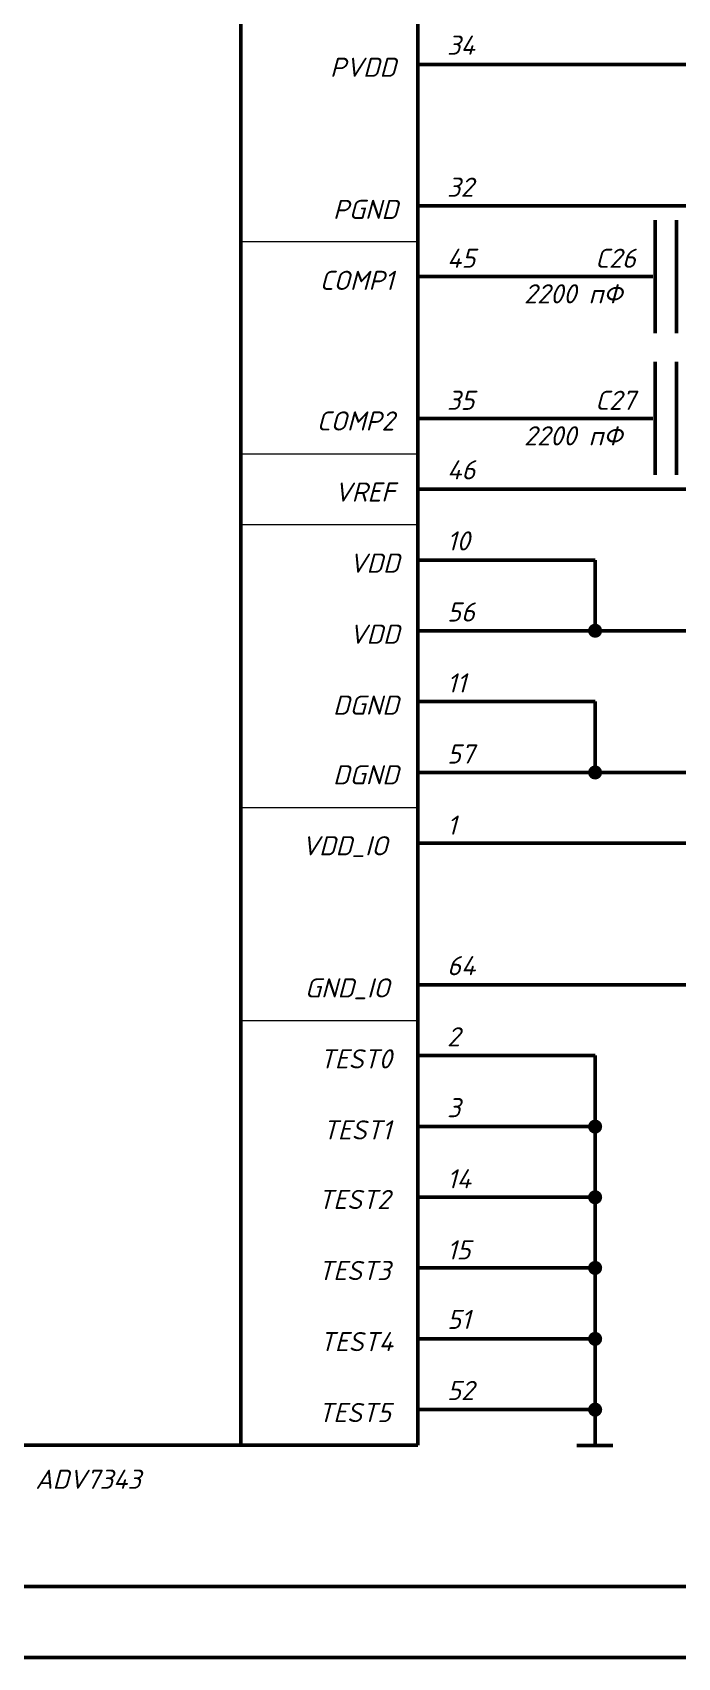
# Model space of a CAD drawing. Header units: inches. Extents: x -26 to 1942, y -380 to 599.
# Drawn here: x 611.5 to 657, y 335.2 to 450 of the extents above; entities that cross this region are included whole.
import ezdxf

# ---------------------------------------------------------------- set-up
doc = ezdxf.new("R2010")
doc.units = ezdxf.units.IN
for name, color, linetype, lineweight in [('OSN25', 2, 'Continuous', 20), ('OSN50', 3, 'Continuous', 50), ('TEXT', 1, 'Continuous', 30)]:
    doc.layers.add(name, color=color, linetype=linetype, lineweight=lineweight)
doc.styles.add('ISOCPEUR0', font='isocpeur.ttf', dxfattribs={"height": 2.87999})

msp = doc.modelspace()

# ---------------------------------------------------------------- hatches: boundary and pattern name
at = {"layer": 'OSN50'}
h = msp.add_hatch(color=256, dxfattribs=at)
edge = h.paths.add_edge_path()
edge.add_arc((651.18, 407.73), 0.5, 0, 360)
h = msp.add_hatch(color=256, dxfattribs=at)
edge = h.paths.add_edge_path()
edge.add_arc((651.18, 397.72), 0.5, 0, 360)
h = msp.add_hatch(color=256, dxfattribs=at)
edge = h.paths.add_edge_path()
edge.add_arc((651.18, 372.71), 0.5, 0, 360)
h = msp.add_hatch(color=256, dxfattribs=at)
edge = h.paths.add_edge_path()
edge.add_arc((651.18, 367.72), 0.5, 0, 360)
h = msp.add_hatch(color=256, dxfattribs=at)
edge = h.paths.add_edge_path()
edge.add_arc((651.18, 362.73), 0.5, 0, 360)
h = msp.add_hatch(color=256, dxfattribs=at)
edge = h.paths.add_edge_path()
edge.add_arc((651.18, 357.72), 0.5, 0, 360)
h = msp.add_hatch(color=256, dxfattribs=at)
edge = h.paths.add_edge_path()
edge.add_arc((651.18, 352.72), 0.5, 0, 360)

# ---------------------------------------------------------------- linework, layer by layer
at = {"layer": 'OSN25'}
for p, q in [((626.17, 435.22), (638.66, 435.22)), ((626.17, 420.22), (638.66, 420.22)), ((626.17, 415.23), (638.66, 415.23)), ((626.17, 395.24), (638.66, 395.24)), ((626.17, 380.21), (638.66, 380.21))]:
    msp.add_line(p, q, dxfattribs=at)
at = {"layer": 'OSN50'}
for p, q in [((626.17, 525.21), (626.17, 350.22)), ((638.66, 525.21), (638.66, 350.22)), ((638.66, 447.73), (643.68, 447.73)), ((668.66, 447.73), (643.68, 447.73)), ((638.66, 437.73), (643.68, 437.73)), ((643.68, 437.73), (668.66, 437.73)), ((655.41, 436.73), (655.41, 428.74)), ((656.93, 428.74), (656.93, 436.73)), ((638.66, 432.74), (643.68, 432.74)), ((643.68, 432.74), (651.18, 432.74)), ((655.26, 432.74), (651.18, 432.74)), ((655.41, 426.73), (655.41, 418.73)), ((656.93, 418.73), (656.93, 426.73)), ((638.66, 422.73), (643.68, 422.73)), ((643.68, 422.73), (651.18, 422.73)), ((655.26, 422.73), (651.18, 422.73)), ((638.66, 417.74), (643.68, 417.74)), ((656.17, 417.74), (643.68, 417.74)), ((660.27, 417.74), (656.17, 417.74)), ((638.66, 412.72), (643.68, 412.72)), ((651.18, 412.72), (643.68, 412.72)), ((651.18, 407.73), (651.18, 412.72)), ((638.66, 407.73), (643.68, 407.73)), ((643.68, 407.73), (651.18, 407.73)), ((666.18, 407.73), (651.18, 407.73)), ((638.66, 402.74), (643.68, 402.74)), ((651.18, 402.74), (643.68, 402.74)), ((651.18, 397.72), (651.18, 402.74)), ((638.66, 397.72), (643.68, 397.72)), ((643.68, 397.72), (651.18, 397.72)), ((651.18, 397.72), (666.18, 397.72)), ((638.66, 392.73), (643.68, 392.73)), ((686.17, 392.73), (643.68, 392.73)), ((638.66, 382.72), (643.68, 382.72)), ((643.68, 382.72), (686.17, 382.72)), ((638.66, 377.73), (643.68, 377.73)), ((643.68, 377.73), (651.18, 377.73)), ((651.18, 377.73), (651.18, 372.71)), ((638.66, 372.71), (643.68, 372.71)), ((643.68, 372.71), (651.18, 372.71)), ((651.18, 372.71), (651.18, 367.72)), ((638.66, 367.72), (643.68, 367.72)), ((643.68, 367.72), (651.18, 367.72)), ((651.18, 367.72), (651.18, 362.73)), ((638.66, 362.73), (643.68, 362.73)), ((643.68, 362.73), (651.18, 362.73)), ((651.18, 362.73), (651.18, 357.72)), ((638.66, 357.72), (643.68, 357.72)), ((643.68, 357.72), (651.18, 357.72)), ((651.18, 357.72), (651.18, 352.72)), ((638.66, 352.72), (643.68, 352.72)), ((651.18, 352.72), (643.68, 352.72)), ((651.18, 352.72), (651.18, 350.19)), ((638.66, 350.22), (598.66, 350.22)), ((649.9, 350.19), (652.43, 350.19)), ((751.16, 340.23), (588.67, 340.23)), ((583.66, 335.22), (756.17, 335.22))]:
    msp.add_line(p, q, dxfattribs=at)

# ---------------------------------------------------------------- texts
at = {"layer": 'TEXT', "style": 'ISOCPEUR0', "oblique": 15}
for s, p in [('34', (640.73, 448.41)), ('PVDD', (632.47, 446.85)), ('32', (640.73, 438.38)), ('PGND', (632.68, 436.81)), ('45', (640.73, 433.36)), ('C26', (651.18, 433.36)), ('COMP1', (631.74, 431.8)), ('2200 пФ', (646.16, 430.85)), ('35', (640.73, 423.33)), ('C27', (651.18, 423.33)), ('COMP2', (631.53, 421.87)), ('2200 пФ', (646.16, 420.82)), ('46', (640.73, 418.42)), ('VREF', (632.78, 416.85)), ('10', (640.73, 413.4)), ('VDD', (633.83, 411.83)), ('56', (640.73, 408.38)), ('VDD', (633.83, 406.81)), ('11', (640.73, 403.37)), ('DGND', (632.68, 401.8)), ('57', (640.73, 398.35)), ('DGND', (632.68, 396.88)), ('1', (640.73, 393.33)), ('VDD_IO', (630.48, 391.87)), ('64', (640.73, 383.4)), ('GND_IO', (630.69, 381.83)), ('2', (640.73, 378.38)), ('TEST0', (631.74, 376.82)), ('3', (640.73, 373.37)), ('TEST1', (631.95, 371.8)), ('14', (640.73, 368.35)), ('TEST2', (631.63, 366.89)), ('15', (640.73, 363.33)), ('TEST3', (631.63, 361.87)), ('51', (640.73, 358.42)), ('TEST4', (631.74, 356.85)), ('52', (640.73, 353.4)), ('TEST5', (631.63, 351.84)), ('ADV7343', (611.67, 347.13))]:
    msp.add_text(s, height=1.35, dxfattribs=at).set_placement(p)

doc.saveas('drawing.dxf')
